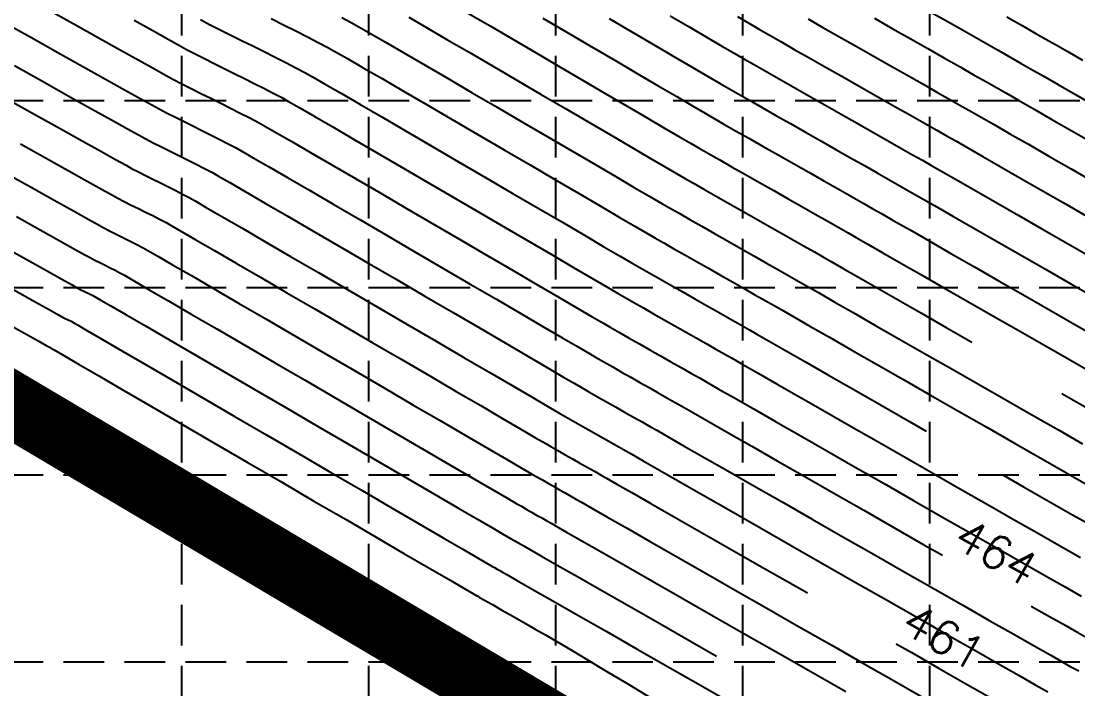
# Model space of a CAD drawing. Header units: feet. Extents: x 2414608 to 4831854, y 6980761 to 13962729.
# Drawn here: x 2415097.7 to 2415292.7, y 6981102.4 to 6981225.5 of the extents above; entities that cross this region are included whole.
import ezdxf

# ---------------------------------------------------------------- set-up
doc = ezdxf.new("R2010")
doc.units = ezdxf.units.FT
doc.header["$LTSCALE"] = 40
doc.header["$MEASUREMENT"] = 0
doc.linetypes.add('HIDDEN', pattern=[0.375, 0.25, -0.125])
for name, color, linetype in [('E-CNTR-1', 11, 'CONTINUOUS'), ('E-CNTR-5', 13, 'CONTINUOUS'), ('GRID', 254, 'HIDDEN'), ('WATER', 5, 'CONTINUOUS')]:
    doc.layers.add(name, color=color, linetype=linetype)
doc.styles.add('l80', font='simplex.shx', dxfattribs={"height": 3.2})

msp = doc.modelspace()

# ---------------------------------------------------------------- linework, layer by layer
at = {"layer": 'E-CNTR-1', "color": 43, "flags": 128}
for points, elevation in [([(2415102.43, 6981227.74), (2415107.27, 6981225.03), (2415111.78, 6981222.51), (2415115.85, 6981220.23), (2415119.39, 6981218.26), (2415122.28, 6981216.66), (2415124.41, 6981215.48), (2415125.68, 6981214.79), (2415127.33, 6981213.92), (2415129.06, 6981213.04), (2415130.85, 6981212.15), (2415132.68, 6981211.24), (2415134.51, 6981210.34), (2415136.33, 6981209.43), (2415138.12, 6981208.53), (2415139.85, 6981207.64), (2415141.49, 6981206.77), (2415142.74, 6981206.07), (2415144.82, 6981204.88), (2415147.62, 6981203.26), (2415151.05, 6981201.28), (2415154.99, 6981198.99), (2415159.35, 6981196.45), (2415164.03, 6981193.73), (2415168.91, 6981190.89), (2415173.89, 6981187.98), (2415178.88, 6981185.07), (2415183.77, 6981182.22), (2415188.45, 6981179.49), (2415192.81, 6981176.94), (2415196.77, 6981174.63), (2415200.21, 6981172.62), (2415203.02, 6981170.98), (2415205.12, 6981169.76), (2415206.38, 6981169.03), (2415208.08, 6981168.06), (2415209.88, 6981167.03), (2415211.76, 6981165.96), (2415213.68, 6981164.87), (2415215.63, 6981163.77), (2415217.55, 6981162.68), (2415219.43, 6981161.61), (2415221.24, 6981160.59), (2415222.94, 6981159.63), (2415224.18, 6981158.92), (2415226.3, 6981157.71), (2415229.18, 6981156.06), (2415232.73, 6981154.03), (2415236.84, 6981151.68), (2415241.42, 6981149.06), (2415246.36, 6981146.23), (2415251.56, 6981143.26), (2415256.91, 6981140.2), (2415262.33, 6981137.11), (2415267.69, 6981134.04), (2415272.91, 6981131.06), (2415277.88, 6981128.22), (2415282.5, 6981125.59), (2415286.67, 6981123.22), (2415290.28, 6981121.16), (2415293.24, 6981119.48)], 881.28), ([(2415217.43, 6981226.47), (2415221.03, 6981224.35), (2415224.28, 6981222.45), (2415227.08, 6981220.82), (2415229.35, 6981219.5), (2415230.99, 6981218.55), (2415232.79, 6981217.52), (2415234.95, 6981216.28), (2415237.42, 6981214.88), (2415240.13, 6981213.34), (2415243, 6981211.71), (2415245.97, 6981210.03), (2415248.97, 6981208.32), (2415251.94, 6981206.64), (2415254.81, 6981205.01), (2415257.52, 6981203.48), (2415259.99, 6981202.08), (2415262.16, 6981200.84), (2415263.96, 6981199.82), (2415265.55, 6981198.91), (2415267.8, 6981197.63), (2415270.63, 6981196), (2415273.96, 6981194.1), (2415277.69, 6981191.96), (2415281.74, 6981189.64), (2415286.03, 6981187.18), (2415290.45, 6981184.65), (2415294.92, 6981182.09)], 898.56), ([(2415229.84, 6981226.31), (2415232.07, 6981225.01), (2415233.72, 6981224.05), (2415235.59, 6981222.98), (2415237.86, 6981221.69), (2415240.46, 6981220.21), (2415243.32, 6981218.58), (2415246.36, 6981216.85), (2415249.52, 6981215.06), (2415252.71, 6981213.25), (2415255.87, 6981211.46), (2415258.91, 6981209.74), (2415261.77, 6981208.11), (2415264.38, 6981206.64), (2415266.65, 6981205.35), (2415268.52, 6981204.29), (2415270.11, 6981203.38), (2415272.33, 6981202.1), (2415275.1, 6981200.52), (2415278.33, 6981198.67), (2415281.93, 6981196.6), (2415285.84, 6981194.37), (2415289.96, 6981192.01), (2415294.21, 6981189.57)], 900.48), ([(2415265.53, 6981227.13), (2415268.94, 6981225.2), (2415272.2, 6981223.36), (2415275.23, 6981221.64), (2415277.95, 6981220.09), (2415280.3, 6981218.76), (2415282.19, 6981217.68), (2415283.93, 6981216.69), (2415286.23, 6981215.37), (2415289.02, 6981213.78), (2415292.2, 6981211.95), (2415295.71, 6981209.94)], 906.24), ([(2415279.52, 6981226.25), (2415282.37, 6981224.64), (2415284.8, 6981223.26), (2415286.75, 6981222.15), (2415288.5, 6981221.15), (2415290.77, 6981219.85), (2415293.49, 6981218.29)], 908.16), ([(2415094.26, 6981225.41), (2415099.47, 6981222.49), (2415104.45, 6981219.71), (2415109.08, 6981217.11), (2415113.26, 6981214.78), (2415116.87, 6981212.77), (2415119.79, 6981211.14), (2415121.92, 6981209.96), (2415123.14, 6981209.3), (2415124.62, 6981208.53), (2415126.16, 6981207.74), (2415127.76, 6981206.94), (2415129.38, 6981206.14), (2415131, 6981205.34), (2415132.62, 6981204.54), (2415134.21, 6981203.74), (2415135.75, 6981202.94), (2415137.23, 6981202.15), (2415138.42, 6981201.48), (2415140.49, 6981200.3), (2415143.33, 6981198.66), (2415146.82, 6981196.64), (2415150.87, 6981194.29), (2415155.35, 6981191.68), (2415160.16, 6981188.88), (2415165.2, 6981185.95), (2415170.34, 6981182.95), (2415175.49, 6981179.94), (2415180.53, 6981177), (2415185.36, 6981174.19), (2415189.86, 6981171.56), (2415193.92, 6981169.19), (2415197.44, 6981167.14), (2415200.31, 6981165.47), (2415202.41, 6981164.24), (2415203.65, 6981163.53), (2415205.2, 6981162.64), (2415206.82, 6981161.71), (2415208.48, 6981160.77), (2415210.16, 6981159.82), (2415211.86, 6981158.86), (2415213.54, 6981157.9), (2415215.2, 6981156.96), (2415216.82, 6981156.05), (2415218.38, 6981155.16), (2415219.59, 6981154.47), (2415221.72, 6981153.25), (2415224.65, 6981151.58), (2415228.27, 6981149.5), (2415232.49, 6981147.09), (2415237.2, 6981144.4), (2415242.28, 6981141.5), (2415247.63, 6981138.44), (2415253.15, 6981135.29), (2415258.72, 6981132.1), (2415264.25, 6981128.94), (2415267.67, 6981126.99)], 879.36), ([(2415130.77, 6981225.76), (2415132.45, 6981224.87), (2415134.3, 6981223.93), (2415136.27, 6981222.94), (2415138.31, 6981221.92), (2415140.4, 6981220.89), (2415142.49, 6981219.85), (2415144.54, 6981218.83), (2415146.5, 6981217.84), (2415148.34, 6981216.89), (2415150.02, 6981215.99), (2415151.41, 6981215.21), (2415153.64, 6981213.94), (2415156.59, 6981212.24), (2415160.17, 6981210.17), (2415164.25, 6981207.8), (2415168.72, 6981205.2), (2415173.47, 6981202.43), (2415178.4, 6981199.56), (2415183.38, 6981196.65), (2415188.3, 6981193.77), (2415193.06, 6981190.99), (2415197.54, 6981188.38), (2415201.63, 6981185.99), (2415205.22, 6981183.89), (2415208.19, 6981182.16), (2415210.44, 6981180.85), (2415211.85, 6981180.03), (2415213.58, 6981179.04), (2415215.51, 6981177.94), (2415217.57, 6981176.77), (2415219.74, 6981175.54), (2415221.95, 6981174.29), (2415224.16, 6981173.04), (2415226.32, 6981171.81), (2415228.39, 6981170.64), (2415230.32, 6981169.54), (2415232.05, 6981168.56), (2415233.43, 6981167.77), (2415235.69, 6981166.48), (2415238.72, 6981164.75), (2415242.41, 6981162.64), (2415246.65, 6981160.21), (2415251.34, 6981157.53), (2415256.36, 6981154.66), (2415261.6, 6981151.66), (2415264.69, 6981149.89)], 885.12), ([(2415143.81, 6981225.94), (2415146.11, 6981224.79), (2415148.37, 6981223.67), (2415150.52, 6981222.58), (2415152.51, 6981221.55), (2415154.28, 6981220.6), (2415155.69, 6981219.82), (2415157.9, 6981218.56), (2415160.8, 6981216.89), (2415164.28, 6981214.87), (2415168.25, 6981212.57), (2415172.59, 6981210.04), (2415177.2, 6981207.35), (2415181.97, 6981204.57), (2415186.79, 6981201.76), (2415191.57, 6981198.97), (2415196.18, 6981196.27), (2415200.53, 6981193.73), (2415204.51, 6981191.41), (2415208.01, 6981189.36), (2415210.93, 6981187.66), (2415213.15, 6981186.36), (2415214.58, 6981185.54), (2415216.24, 6981184.59), (2415218.1, 6981183.52), (2415220.13, 6981182.37), (2415222.27, 6981181.16), (2415224.48, 6981179.9), (2415226.71, 6981178.64), (2415228.92, 6981177.39), (2415231.06, 6981176.18), (2415233.08, 6981175.03), (2415234.95, 6981173.97), (2415236.61, 6981173.02), (2415238.01, 6981172.23), (2415240.24, 6981170.95), (2415243.21, 6981169.25), (2415246.81, 6981167.19), (2415250.94, 6981164.83), (2415255.49, 6981162.23), (2415260.36, 6981159.44), (2415265.44, 6981156.53), (2415270.63, 6981153.56), (2415275.84, 6981150.59), (2415280.94, 6981147.67), (2415285.84, 6981144.87), (2415290.44, 6981142.25), (2415294.63, 6981139.86)], 887.04), ([(2415156.86, 6981226.12), (2415158.55, 6981225.22), (2415159.97, 6981224.42), (2415162.15, 6981223.18), (2415165, 6981221.54), (2415168.39, 6981219.57), (2415172.25, 6981217.33), (2415176.46, 6981214.88), (2415180.92, 6981212.28), (2415185.54, 6981209.59), (2415190.21, 6981206.86), (2415194.83, 6981204.16), (2415199.3, 6981201.55), (2415203.52, 6981199.08), (2415207.39, 6981196.82), (2415210.8, 6981194.83), (2415213.66, 6981193.16), (2415215.87, 6981191.88), (2415217.32, 6981191.04), (2415219.06, 6981190.04), (2415221.06, 6981188.9), (2415223.26, 6981187.65), (2415225.59, 6981186.32), (2415228.01, 6981184.95), (2415230.46, 6981183.56), (2415232.88, 6981182.19), (2415235.22, 6981180.87), (2415237.42, 6981179.62), (2415239.42, 6981178.48), (2415241.17, 6981177.49), (2415242.58, 6981176.68), (2415244.79, 6981175.42), (2415247.7, 6981173.75), (2415251.21, 6981171.75), (2415255.22, 6981169.45), (2415259.64, 6981166.92), (2415264.36, 6981164.22), (2415269.28, 6981161.41), (2415274.31, 6981158.53), (2415279.34, 6981155.65), (2415284.29, 6981152.83), (2415289.05, 6981150.11), (2415293.51, 6981147.56)], 888.96), ([(2415169.19, 6981226.19), (2415172.5, 6981224.28), (2415176.25, 6981222.11), (2415180.33, 6981219.73), (2415184.65, 6981217.21), (2415189.12, 6981214.61), (2415193.63, 6981211.97), (2415198.1, 6981209.36), (2415202.43, 6981206.83), (2415206.52, 6981204.43), (2415210.27, 6981202.24), (2415213.6, 6981200.29), (2415216.4, 6981198.66), (2415218.59, 6981197.39), (2415220.05, 6981196.54), (2415221.72, 6981195.58), (2415223.64, 6981194.49), (2415225.77, 6981193.27), (2415228.06, 6981191.98), (2415230.45, 6981190.62), (2415232.88, 6981189.24), (2415235.32, 6981187.86), (2415237.71, 6981186.5), (2415240, 6981185.21), (2415242.13, 6981184), (2415244.06, 6981182.91), (2415245.73, 6981181.96), (2415247.16, 6981181.14), (2415249.34, 6981179.89), (2415252.19, 6981178.26), (2415255.61, 6981176.3), (2415259.51, 6981174.07), (2415263.79, 6981171.62), (2415268.35, 6981169.01), (2415273.07, 6981166.31)], 890.88), ([(2415193.91, 6981226.01), (2415198.37, 6981223.41), (2415202.83, 6981220.8), (2415207.19, 6981218.25), (2415211.35, 6981215.82), (2415215.2, 6981213.56), (2415218.64, 6981211.55), (2415221.58, 6981209.83), (2415223.91, 6981208.48), (2415225.52, 6981207.55), (2415227.34, 6981206.5), (2415229.5, 6981205.27), (2415231.93, 6981203.89), (2415234.57, 6981202.39), (2415237.34, 6981200.82), (2415240.18, 6981199.21), (2415243.02, 6981197.6), (2415245.79, 6981196.03), (2415248.42, 6981194.53), (2415250.86, 6981193.15), (2415253.02, 6981191.92), (2415254.84, 6981190.89), (2415256.41, 6981190), (2415258.72, 6981188.67), (2415261.7, 6981186.97), (2415265.23, 6981184.95), (2415269.21, 6981182.66), (2415273.56, 6981180.17), (2415278.16, 6981177.54), (2415282.92, 6981174.81), (2415287.74, 6981172.06), (2415292.52, 6981169.32), (2415297.17, 6981166.67)], 894.72), ([(2415206.16, 6981225.95), (2415210.37, 6981223.49), (2415214.38, 6981221.14), (2415218.11, 6981218.96), (2415221.46, 6981217), (2415224.33, 6981215.32), (2415226.63, 6981213.99), (2415228.25, 6981213.05), (2415229.99, 6981212.05), (2415232.05, 6981210.88), (2415234.39, 6981209.55), (2415236.93, 6981208.1), (2415239.63, 6981206.57), (2415242.41, 6981204.99), (2415245.23, 6981203.39), (2415248.02, 6981201.81), (2415250.71, 6981200.28), (2415253.26, 6981198.84), (2415255.6, 6981197.51), (2415257.66, 6981196.34), (2415259.4, 6981195.35), (2415260.98, 6981194.46), (2415263.26, 6981193.15), (2415266.17, 6981191.48), (2415269.6, 6981189.52), (2415273.46, 6981187.31), (2415277.65, 6981184.9), (2415282.09, 6981182.36), (2415286.69, 6981179.73), (2415291.33, 6981177.07), (2415295.02, 6981174.96)], 896.64), ([(2415255.1, 6981226), (2415258.41, 6981224.12), (2415261.71, 6981222.25), (2415264.95, 6981220.41), (2415268.05, 6981218.66), (2415270.94, 6981217.02), (2415273.54, 6981215.54), (2415275.8, 6981214.26), (2415277.63, 6981213.22), (2415279.37, 6981212.23), (2415281.7, 6981210.89), (2415284.56, 6981209.25), (2415287.86, 6981207.36), (2415291.51, 6981205.27), (2415295.42, 6981203.02)], 904.32), ([(2415096.47, 6981217.27), (2415101.6, 6981214.39), (2415106.37, 6981211.73), (2415110.66, 6981209.33), (2415114.35, 6981207.27), (2415117.32, 6981205.62), (2415119.44, 6981204.45), (2415120.59, 6981203.82), (2415122.06, 6981203.05), (2415123.6, 6981202.27), (2415125.18, 6981201.48), (2415126.78, 6981200.69), (2415128.39, 6981199.9), (2415129.97, 6981199.11), (2415131.5, 6981198.32), (2415132.96, 6981197.54), (2415134.1, 6981196.9), (2415136.16, 6981195.72), (2415139.03, 6981194.06), (2415142.61, 6981191.99), (2415146.76, 6981189.58), (2415151.37, 6981186.89), (2415156.34, 6981184), (2415161.54, 6981180.97), (2415166.86, 6981177.87), (2415172.18, 6981174.77), (2415177.38, 6981171.74), (2415182.36, 6981168.84), (2415186.99, 6981166.14), (2415191.16, 6981163.7), (2415194.75, 6981161.61), (2415197.65, 6981159.92), (2415199.74, 6981158.7), (2415200.91, 6981158.03), (2415202.45, 6981157.15), (2415204.05, 6981156.23), (2415205.7, 6981155.3), (2415207.36, 6981154.35), (2415209.03, 6981153.41), (2415210.68, 6981152.48), (2415212.28, 6981151.57), (2415213.82, 6981150.69), (2415214.97, 6981150.04), (2415217.08, 6981148.83), (2415220.04, 6981147.14), (2415223.73, 6981145.03), (2415228.04, 6981142.57), (2415232.87, 6981139.81), (2415238.09, 6981136.82), (2415243.6, 6981133.67), (2415249.29, 6981130.42), (2415255.04, 6981127.14), (2415260.74, 6981123.88), (2415266.28, 6981120.72), (2415271.55, 6981117.71), (2415276.43, 6981114.93), (2415280.81, 6981112.43), (2415284.58, 6981110.28), (2415287.64, 6981108.55), (2415289.86, 6981107.29), (2415291.13, 6981106.58), (2415292.8, 6981105.68)], 877.44), ([(2415095.45, 6981210.93), (2415100.35, 6981208.19), (2415104.88, 6981205.66), (2415108.92, 6981203.4), (2415112.36, 6981201.48), (2415115.1, 6981199.96), (2415117.03, 6981198.89), (2415118.05, 6981198.33), (2415119.31, 6981197.67), (2415120.64, 6981197), (2415122, 6981196.32), (2415123.38, 6981195.64), (2415124.76, 6981194.96), (2415126.12, 6981194.28), (2415127.44, 6981193.6), (2415128.7, 6981192.93), (2415129.77, 6981192.32), (2415131.83, 6981191.14), (2415134.74, 6981189.46), (2415138.39, 6981187.34), (2415142.65, 6981184.87), (2415147.4, 6981182.1), (2415152.52, 6981179.12), (2415157.88, 6981176), (2415163.37, 6981172.8), (2415168.86, 6981169.6), (2415174.24, 6981166.47), (2415179.36, 6981163.48), (2415184.13, 6981160.71), (2415188.4, 6981158.22), (2415192.07, 6981156.08), (2415195, 6981154.37), (2415197.08, 6981153.16), (2415198.18, 6981152.52), (2415199.5, 6981151.77), (2415200.88, 6981150.98), (2415202.29, 6981150.18), (2415203.72, 6981149.37), (2415205.15, 6981148.56), (2415206.56, 6981147.76), (2415207.94, 6981146.98), (2415209.26, 6981146.23), (2415210.35, 6981145.61), (2415212.45, 6981144.41), (2415215.45, 6981142.7), (2415219.21, 6981140.54), (2415223.64, 6981138.02), (2415228.6, 6981135.18), (2415233.98, 6981132.1), (2415239.66, 6981128.86), (2415245.53, 6981125.5), (2415251.46, 6981122.12), (2415257.34, 6981118.76), (2415263.05, 6981115.5), (2415268.47, 6981112.4), (2415273.49, 6981109.54), (2415277.98, 6981106.99), (2415281.82, 6981104.8), (2415284.9, 6981103.05), (2415287.11, 6981101.8)], 875.52), ([(2415094.76, 6981197.52), (2415099.53, 6981194.85), (2415103.77, 6981192.48), (2415107.35, 6981190.48), (2415110.15, 6981188.92), (2415112.06, 6981187.86), (2415112.96, 6981187.36), (2415114.11, 6981186.76), (2415115.33, 6981186.16), (2415116.57, 6981185.54), (2415117.82, 6981184.92), (2415119.03, 6981184.31), (2415120.17, 6981183.7), (2415121.05, 6981183.21), (2415122.91, 6981182.14), (2415125.62, 6981180.56), (2415129.09, 6981178.55), (2415133.19, 6981176.17), (2415137.81, 6981173.48), (2415142.84, 6981170.56), (2415148.15, 6981167.47), (2415153.63, 6981164.27), (2415159.18, 6981161.04), (2415164.66, 6981157.85), (2415169.98, 6981154.75), (2415175.01, 6981151.83), (2415179.63, 6981149.13), (2415183.74, 6981146.74), (2415187.22, 6981144.71), (2415189.95, 6981143.12), (2415191.82, 6981142.04), (2415192.71, 6981141.52), (2415193.73, 6981140.94), (2415194.79, 6981140.33), (2415195.88, 6981139.72), (2415196.98, 6981139.09), (2415198.07, 6981138.48), (2415199.13, 6981137.87), (2415200.15, 6981137.3), (2415201.04, 6981136.79), (2415202.95, 6981135.7), (2415205.76, 6981134.09), (2415209.36, 6981132.04), (2415213.64, 6981129.59), (2415218.48, 6981126.83), (2415223.78, 6981123.8), (2415229.41, 6981120.58), (2415235.28, 6981117.23), (2415241.26, 6981113.82), (2415247.24, 6981110.4), (2415253.12, 6981107.05), (2415258.77, 6981103.82), (2415264.09, 6981100.79)], 871.68), ([(2415096.85, 6981189.44), (2415101.19, 6981187.02), (2415104.84, 6981184.98), (2415107.68, 6981183.4), (2415109.58, 6981182.34), (2415110.42, 6981181.88), (2415111.29, 6981181.42), (2415112.22, 6981180.96), (2415113.17, 6981180.49), (2415114.11, 6981180.02), (2415115.04, 6981179.55), (2415115.91, 6981179.09), (2415116.73, 6981178.62), (2415118.57, 6981177.56), (2415121.32, 6981175.96), (2415124.86, 6981173.91), (2415129.05, 6981171.47), (2415133.79, 6981168.72), (2415138.96, 6981165.71), (2415144.42, 6981162.53), (2415150.07, 6981159.25), (2415155.77, 6981155.93), (2415161.42, 6981152.64), (2415166.89, 6981149.46), (2415172.05, 6981146.45), (2415176.8, 6981143.69), (2415181, 6981141.24), (2415184.54, 6981139.18), (2415187.3, 6981137.58), (2415189.15, 6981136.5), (2415189.98, 6981136.02), (2415190.87, 6981135.5), (2415191.82, 6981134.97), (2415192.78, 6981134.42), (2415193.75, 6981133.88), (2415194.69, 6981133.34), (2415195.59, 6981132.83), (2415196.42, 6981132.35), (2415198.32, 6981131.27), (2415201.16, 6981129.65), (2415204.84, 6981127.55), (2415209.22, 6981125.05), (2415214.19, 6981122.21), (2415219.64, 6981119.1), (2415225.44, 6981115.79), (2415231.48, 6981112.34), (2415237.64, 6981108.82), (2415243.8, 6981105.3), (2415249.85, 6981101.85)], 869.76), ([(2415094.18, 6981184.03), (2415098.61, 6981181.56), (2415102.33, 6981179.48), (2415105.2, 6981177.88), (2415107.09, 6981176.83), (2415107.87, 6981176.39), (2415108.6, 6981176.02), (2415109.37, 6981175.63), (2415110.15, 6981175.25), (2415110.92, 6981174.86), (2415111.65, 6981174.48), (2415112.41, 6981174.04), (2415114.24, 6981172.98), (2415117.02, 6981171.37), (2415120.62, 6981169.28), (2415124.91, 6981166.78), (2415129.77, 6981163.95), (2415135.08, 6981160.87), (2415140.69, 6981157.6), (2415146.5, 6981154.22), (2415152.37, 6981150.81), (2415158.18, 6981147.43), (2415163.8, 6981144.16), (2415169.1, 6981141.07), (2415173.96, 6981138.24), (2415178.26, 6981135.74), (2415181.86, 6981133.65), (2415184.64, 6981132.03), (2415186.48, 6981130.96), (2415187.24, 6981130.52), (2415187.97, 6981130.1), (2415188.74, 6981129.66), (2415189.53, 6981129.22), (2415190.3, 6981128.78), (2415191.03, 6981128.36), (2415191.81, 6981127.92), (2415193.69, 6981126.84), (2415196.57, 6981125.2), (2415200.31, 6981123.07), (2415204.8, 6981120.51), (2415209.9, 6981117.59), (2415215.5, 6981114.4), (2415221.47, 6981110.99), (2415225.99, 6981108.41)], 867.84), ([(2415096.04, 6981176.09), (2415099.82, 6981173.98), (2415102.72, 6981172.36), (2415104.6, 6981171.31), (2415105.33, 6981170.91), (2415105.83, 6981170.65), (2415106.36, 6981170.39), (2415106.89, 6981170.13), (2415107.38, 6981169.87), (2415108.09, 6981169.46), (2415109.91, 6981168.4), (2415112.72, 6981166.77), (2415116.38, 6981164.64), (2415120.77, 6981162.09), (2415125.75, 6981159.19), (2415131.2, 6981156.03), (2415136.97, 6981152.67), (2415142.94, 6981149.2), (2415148.97, 6981145.69), (2415154.94, 6981142.22), (2415160.71, 6981138.86), (2415166.15, 6981135.69), (2415171.13, 6981132.8), (2415175.52, 6981130.24), (2415179.18, 6981128.11), (2415181.99, 6981126.48), (2415183.81, 6981125.42), (2415184.51, 6981125.01), (2415184.99, 6981124.74), (2415185.49, 6981124.46), (2415186, 6981124.17), (2415186.47, 6981123.9), (2415187.19, 6981123.49), (2415189.07, 6981122.42), (2415191.98, 6981120.76), (2415195.79, 6981118.58), (2415200.38, 6981115.96), (2415205.61, 6981112.98), (2415211.36, 6981109.7), (2415217.49, 6981106.2), (2415223.89, 6981102.55), (2415230.41, 6981098.83)], 865.92), ([(2415289.71, 6981156.8), (2415292.25, 6981155.35), (2415296.58, 6981152.88)], 890.88), ([(2415278.79, 6981141.84), (2415282.65, 6981139.63), (2415287.38, 6981136.93), (2415291.68, 6981134.48), (2415295.45, 6981132.34)], 885.12), ([(2415284.06, 6981117.64), (2415287.44, 6981115.72), (2415290.44, 6981114.02), (2415292.65, 6981112.77), (2415293.95, 6981112.04)], 879.36)]:
    msp.add_lwpolyline(points, dxfattribs=dict(at, elevation=elevation))
at = {"layer": 'E-CNTR-5', "color": 7, "flags": 128}
for points, elevation in [([(2415180.24, 6981226.88), (2415184.19, 6981224.58), (2415188.37, 6981222.14), (2415192.69, 6981219.62), (2415197.05, 6981217.07), (2415201.37, 6981214.55), (2415205.56, 6981212.1), (2415209.52, 6981209.78), (2415213.16, 6981207.65), (2415216.4, 6981205.76), (2415219.15, 6981204.16), (2415221.3, 6981202.9), (2415222.79, 6981202.04), (2415224.53, 6981201.04), (2415226.57, 6981199.88), (2415228.85, 6981198.58), (2415231.31, 6981197.18), (2415233.89, 6981195.72), (2415236.53, 6981194.22), (2415239.17, 6981192.73), (2415241.75, 6981191.27), (2415244.21, 6981189.87), (2415246.49, 6981188.58), (2415248.54, 6981187.42), (2415250.29, 6981186.42), (2415251.73, 6981185.6), (2415253.89, 6981184.36), (2415256.68, 6981182.77), (2415260.01, 6981180.86), (2415263.79, 6981178.7), (2415267.93, 6981176.32), (2415272.35, 6981173.79), (2415276.96, 6981171.16), (2415281.66, 6981168.47), (2415286.37, 6981165.77), (2415291, 6981163.13), (2415295.46, 6981160.58)], 892.8), ([(2415118.52, 6981225.64), (2415121.98, 6981223.72), (2415124.82, 6981222.14), (2415126.93, 6981220.97), (2415128.22, 6981220.27), (2415129.81, 6981219.44), (2415131.51, 6981218.57), (2415133.29, 6981217.68), (2415135.13, 6981216.77), (2415137, 6981215.84), (2415138.87, 6981214.92), (2415140.7, 6981214), (2415142.48, 6981213.1), (2415144.18, 6981212.22), (2415145.76, 6981211.38), (2415147.02, 6981210.67), (2415149.08, 6981209.49), (2415151.84, 6981207.9), (2415155.19, 6981205.97), (2415159.03, 6981203.73), (2415163.27, 6981201.27), (2415167.81, 6981198.62), (2415172.55, 6981195.86), (2415177.39, 6981193.04), (2415182.23, 6981190.22), (2415186.97, 6981187.45), (2415191.52, 6981184.79), (2415195.76, 6981182.31), (2415199.62, 6981180.06), (2415202.98, 6981178.1), (2415205.75, 6981176.49), (2415207.83, 6981175.28), (2415209.11, 6981174.53), (2415210.74, 6981173.6), (2415212.51, 6981172.59), (2415214.38, 6981171.53), (2415216.32, 6981170.42), (2415218.3, 6981169.3), (2415220.28, 6981168.18), (2415222.22, 6981167.08), (2415224.1, 6981166.02), (2415225.87, 6981165.02), (2415227.5, 6981164.09), (2415228.76, 6981163.37), (2415230.86, 6981162.17), (2415233.69, 6981160.55), (2415237.16, 6981158.57), (2415241.17, 6981156.27), (2415245.62, 6981153.73), (2415250.42, 6981150.98), (2415255.47, 6981148.1), (2415260.66, 6981145.12), (2415265.92, 6981142.12), (2415271.13, 6981139.15), (2415276.2, 6981136.25), (2415281.03, 6981133.49), (2415285.53, 6981130.93), (2415289.59, 6981128.61), (2415293.13, 6981126.6)], 883.2), ([(2415242.88, 6981225.89), (2415245.62, 6981224.33), (2415248.56, 6981222.66), (2415251.63, 6981220.92), (2415254.76, 6981219.14), (2415257.89, 6981217.37), (2415260.96, 6981215.63), (2415263.9, 6981213.96), (2415266.64, 6981212.4), (2415269.13, 6981210.99), (2415271.3, 6981209.76), (2415273.08, 6981208.75), (2415274.8, 6981207.77), (2415277.18, 6981206.41), (2415280.12, 6981204.72), (2415283.53, 6981202.77), (2415287.32, 6981200.59), (2415291.39, 6981198.26), (2415295.66, 6981195.81)], 902.4), ([(2415097.55, 6981202.85), (2415102.2, 6981200.25), (2415106.34, 6981197.94), (2415109.85, 6981195.98), (2415112.63, 6981194.44), (2415114.55, 6981193.37), (2415115.5, 6981192.85), (2415116.72, 6981192.21), (2415118, 6981191.57), (2415119.31, 6981190.92), (2415120.64, 6981190.26), (2415121.95, 6981189.61), (2415123.23, 6981188.96), (2415124.44, 6981188.32), (2415125.37, 6981187.79), (2415127.24, 6981186.71), (2415129.93, 6981185.16), (2415133.33, 6981183.18), (2415137.33, 6981180.86), (2415141.83, 6981178.24), (2415146.72, 6981175.4), (2415151.88, 6981172.4), (2415157.2, 6981169.3), (2415162.58, 6981166.16), (2415167.91, 6981163.06), (2415173.07, 6981160.05), (2415177.96, 6981157.2), (2415182.47, 6981154.58), (2415186.48, 6981152.24), (2415189.9, 6981150.25), (2415192.6, 6981148.67), (2415194.49, 6981147.58), (2415195.44, 6981147.02), (2415196.71, 6981146.3), (2415198.03, 6981145.54), (2415199.39, 6981144.78), (2415200.76, 6981144), (2415202.11, 6981143.23), (2415203.44, 6981142.48), (2415204.71, 6981141.76), (2415205.66, 6981141.22), (2415207.57, 6981140.12), (2415210.35, 6981138.54), (2415213.88, 6981136.52), (2415218.06, 6981134.14), (2415222.77, 6981131.44), (2415227.92, 6981128.5), (2415233.39, 6981125.38), (2415239.08, 6981122.13), (2415242.74, 6981120.04)], 873.6), ([(2415096.07, 6981169.18), (2415098.83, 6981167.64), (2415100.95, 6981166.45), (2415102.3, 6981165.69), (2415102.78, 6981165.42), (2415102.95, 6981165.34), (2415103.12, 6981165.25), (2415103.76, 6981164.88), (2415105.57, 6981163.83), (2415108.4, 6981162.18), (2415112.13, 6981160.01), (2415116.62, 6981157.4), (2415121.72, 6981154.44), (2415127.3, 6981151.19), (2415133.23, 6981147.74), (2415139.36, 6981144.18), (2415145.57, 6981140.57), (2415151.7, 6981137), (2415157.62, 6981133.56), (2415163.2, 6981130.31), (2415168.3, 6981127.35), (2415172.78, 6981124.74), (2415176.51, 6981122.57), (2415179.34, 6981120.93), (2415181.14, 6981119.88), (2415181.77, 6981119.51), (2415181.92, 6981119.43), (2415182.26, 6981119.24), (2415183.2, 6981118.7), (2415184.62, 6981117.9), (2415186.39, 6981116.9), (2415188.37, 6981115.77), (2415190.46, 6981114.58), (2415192.53, 6981113.4), (2415194.44, 6981112.3), (2415196.08, 6981111.35), (2415197.25, 6981110.66), (2415199.33, 6981109.42), (2415202.2, 6981107.7), (2415205.77, 6981105.57), (2415209.92, 6981103.08), (2415214.55, 6981100.31)], 864), ([(2415259.12, 6981110.68), (2415261.88, 6981109.11), (2415267.06, 6981106.15), (2415271.81, 6981103.44), (2415276.04, 6981101.03), (2415279.62, 6981098.99), (2415282.47, 6981097.38), (2415284.46, 6981096.25), (2415285.49, 6981095.67), (2415286.83, 6981094.95), (2415288.23, 6981094.21), (2415289.67, 6981093.47), (2415291.13, 6981092.72), (2415292.59, 6981091.96), (2415294.03, 6981091.21)], 873.6)]:
    msp.add_lwpolyline(points, dxfattribs=dict(at, elevation=elevation))
at = {"layer": 'GRID', "color": 8, "linetype": 'HIDDEN', "ltscale": 0.75}
for p, q in [((2415127.26, 6982107.84), (2415127.26, 6980900.19)), ((2415161.76, 6982107.84), (2415161.76, 6980900.19)), ((2415196.26, 6982107.84), (2415196.26, 6980900.19)), ((2415230.76, 6982107.84), (2415230.76, 6980900.19)), ((2415265.26, 6982107.84), (2415265.26, 6980900.19)), ((2414644.26, 6981210.84), (2416783.26, 6981210.84)), ((2414644.26, 6981176.34), (2416783.26, 6981176.34)), ((2414644.26, 6981141.84), (2416783.26, 6981141.84)), ((2414644.26, 6981107.34), (2416783.26, 6981107.34))]:
    msp.add_line(p, q, dxfattribs=at)
at = {"layer": 'WATER', "color": 160, "const_width": 12}
msp.add_lwpolyline([(2414846.71, 6981290.81), (2415084.88, 6981161.32), (2415239.22, 6981069.93), (2415454.74, 6980934.12), (2415565.25, 6980888.42)], dxfattribs=at)

# ---------------------------------------------------------------- texts
at = {"layer": 'E-CNTR-1', "color": 43, "char_height": 6.144, "attachment_point": 5, "style": 'l80'}
for s, insert, rotation in [('{464}', (2415277.6, 6981127.6, 890.88), 330.2408), ('{461}', (2415267.95, 6981111.91, 885.12), 330.2509)]:
    msp.add_mtext(s, dxfattribs=dict(at, insert=insert, rotation=rotation))

doc.saveas('drawing.dxf')
